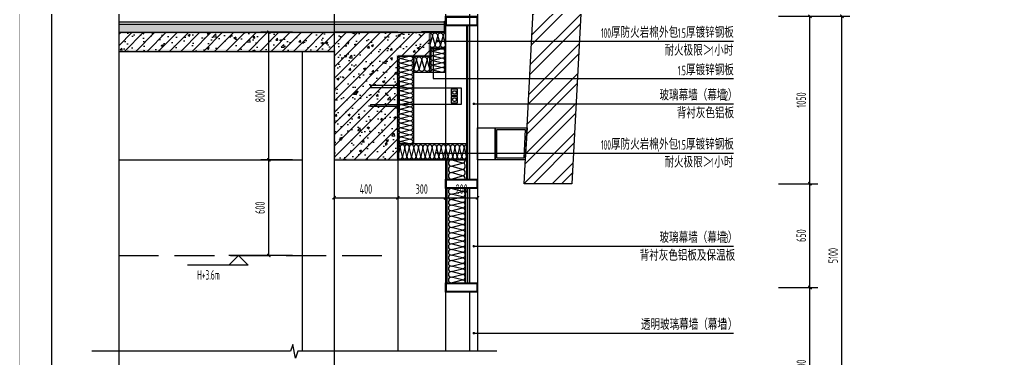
# Model space of a CAD drawing. Extents: x 76956 to 102217, y 21605 to 39570.
# Drawn here: x 90336 to 96511, y 29029 to 31158 of the extents above; entities that cross this region are included whole.
import ezdxf

# ---------------------------------------------------------------- set-up
doc = ezdxf.new("R2010")
doc.units = 0
doc.header["$LTSCALE"] = 1000
doc.header["$MEASUREMENT"] = 0
doc.linetypes.add('DASH', pattern=[0.35, 0.25, -0.1])
for name, color, linetype in [('01-标注_尺寸', 124, 'Continuous'), ('01-标注_标高', 200, 'Continuous'), ('01-标注_符号', 200, 'Continuous'), ('02-TEXT_标注', 130, 'Continuous'), ('05-填充_156', 156, 'Continuous'), ('05-填充_天正', 26, 'Continuous'), ('A-C_玻璃幕墙', 140, 'Continuous'), ('A-D_龙骨', 152, 'Continuous'), ('A-STR-面层', 191, 'Continuous'), ('A-SUR_保温', 222, 'Continuous'), ('A-SUR_吊顶', 40, 'Continuous'), ('A-SUR_看线', 231, 'Continuous'), ('A-SUR_面层', 191, 'Continuous'), ('A-TECH_结构', 21, 'Continuous'), ('A-金属背板', 30, 'Continuous'), ('A_AXIS-轴线', 36, 'Continuous'), ('A_STR-砼墙', 51, 'Continuous'), ('A_STR-砼柱', 51, 'Continuous'), ('PUB_WALL', 9, 'Continuous')]:
    doc.layers.add(name, color=color, linetype=linetype)
doc.layers.add('STE1_carbon steel', color=66, linetype='Continuous', lineweight=25)
doc.styles.add('_TCH_DIM', font='ros1.shx', dxfattribs={"width": 0.75, "bigfont": 'jd.shx'})
doc.styles.add('_TCH_DIM_T3', font='ros1.shx', dxfattribs={"width": 0.705882, "bigfont": 'jd.shx'})
doc.dimstyles.new('_TCH_ARCH&&20', dxfattribs={"dimtxt": 59.5, "dimasz": 20, "dimexe": 50, "dimexo": 60, "dimgap": 25.25, "dimtad": 1, "dimdec": 0, "dimzin": 0, "dimdsep": 46, "dimtxsty": '_TCH_DIM_T3', "dimblk": 'ARCHTICK', "dimcen": 0.09, "dimclrt": 7, "dimazin": 2, "dimtfac": 1, "dimtdec": 0, "dimtix": 1, "dimtmove": 2, "dimatfit": 3, "dimfxl": 0, "dimtolj": 1, "dimtzin": 0, "dimarcsym": 0})
pattern_1 = [(45, (0, 0), (-35.35534, 35.35534), []), (50, (0, 0), (143.45204, -12.55043), [15, -165]), (355, (0, 0), (-27.75027, 150.43843), [12, -132]), (100.4514, (11.95, -1.05), (115.70188, 137.8879), [12.74804, -140.22842]), (46.1842, (0, 40), (213.4482, -33.1038), [22.5, -247.5]), (96.6356, (17.79, 37.24), (186.93254, 194.82357), [19.12206, -210.3426]), (351.1842, (0, 40), (186.9324, 194.8237), [18, -198]), (21, (20, 30), (119.38141, -80.52378), [15, -165]), (326, (20, 30), (48.66307, 145.03), [12, -132]), (71.4514, (29.95, 23.29), (168.04453, 64.5061), [12.74804, -140.22842]), (37.5, (0, 0), (2.43197, 66.57877), [0, -130.4, 0, -134, 0, -132.5]), (7.5, (0, 0), (52.61391, 78.88234), [0, -76.4, 0, -127.4, 0, -50.5]), (327.5, (-44.6, 0), (106.764487, -4.510974), [0, -50, 0, -156, 0, -207]), (317.5, (-64.6, 0), (116.63723, 20.021), [0, -65, 0, -103.6, 0, -147])]

# ---------------------------------------------------------------- blocks, each defined once
blk = doc.blocks.new('$LinePat$岩棉板')
at = {"color": 0}
for p, q in [((0, -17), (12, -67)), ((12, -67), (24, -17))]:
    blk.add_line(p, q, dxfattribs=at)
for centre, start, end in [((12, -17), 0, 180), ((0, -67), 270, 0), ((24, -67), 180, 270)]:
    blk.add_arc(centre, 12, start, end, dxfattribs=at)
at = {"layer": 'Defpoints'}
blk.add_point((0, 0.1), dxfattribs=at)
at = {"layer": 'Defpoints', "color": 0}
blk.add_point((24, -84), dxfattribs=at)
blk = doc.blocks.new('*U17')
blk.add_lwpolyline([(0, 100), (550, 100), (550, 0), (0, 0)], close=True)
at = {"color": 8, "xscale": -1.206140349873991, "yscale": 1.188379012465143, "zscale": 1.188379012465143}
for p in [(28.9, 100), (57.9, 100), (86.8, 100), (115.8, 100), (144.7, 100), (173.7, 100), (202.6, 100), (231.6, 100), (260.5, 100), (289.5, 100), (318.4, 100), (347.4, 100), (376.3, 100), (405.3, 100), (434.2, 100), (463.2, 100), (492.1, 100), (521.1, 100), (550, 100)]:
    blk.add_blockref('$LinePat$岩棉板', p, dxfattribs=at)
blk = doc.blocks.new('*U47')
blk.add_lwpolyline([(0, 100), (100, 100), (100, 0), (0, 0)], close=True)
at = {"color": 8, "xscale": -1.388888887533818, "yscale": 1.188379012465143, "zscale": 1.188379012465143}
for p in [(33.3, 100), (66.7, 100), (100, 100)]:
    blk.add_blockref('$LinePat$岩棉板', p, dxfattribs=at)
blk = doc.blocks.new('图框-A1')
for points, const_width in [([(0, 0), (841, 0), (841, 594), (0, 594)], 0.05), ([(766, 584), (25, 584), (25, 10), (766, 10)], 0.5)]:
    blk.add_lwpolyline(points, close=True, dxfattribs=dict(const_width=const_width))
blk = doc.blocks.new('kyuhtr')
for points in [[(0, -30), (200, -30), (200, 30), (0, 30)], [(5, -25), (195, -25), (195, 25), (5, 25)]]:
    blk.add_lwpolyline(points, close=True)
blk = doc.blocks.new('*U16')
blk.add_lwpolyline([(0, 100), (430, 100), (430, 0), (0, 0)], close=True)
at = {"color": 8, "xscale": -1.194444442811337, "yscale": 1.188379012465143, "zscale": 1.188379012465143}
for p in [(28.7, 100), (57.3, 100), (86, 100), (114.7, 100), (143.3, 100), (172, 100), (200.7, 100), (229.3, 100), (258, 100), (286.7, 100), (315.3, 100), (344, 100), (372.7, 100), (401.3, 100), (430, 100)]:
    blk.add_blockref('$LinePat$岩棉板', p, dxfattribs=at)
blk = doc.blocks.new('ddd')
at = {"layer": 'STE1_carbon steel', "color": 225}
for p, q in [((172, 65.5), (172, 53.5)), ((172, -53.5), (172, -65.5))]:
    blk.add_line(p, q, dxfattribs=at)
for points in [[(-8, -100), (0, -100), (0, 100), (-8, 100)], [(-400, 50), (-8, 50), (-8, -50), (-400, -50)]]:
    blk.add_lwpolyline(points, close=True, dxfattribs=at)
at = {"layer": 'STE1_carbon steel', "color": 225, "elevation": 0}
for points in [[(0, 65.5), (172, 65.5)], [(172, 53.5), (0, 53.5)], [(172, -53.5), (0, -53.5)], [(0, -65.5), (172, -65.5)]]:
    blk.add_lwpolyline(points, dxfattribs=at)
for points in [[(-374.5, 42.5), (-334.5, 42.5), (-334.5, 2.5), (-374.5, 2.5)], [(-367, 22.5), (-360.7, 11.7), (-348.3, 11.7), (-342, 22.5), (-348.3, 33.3), (-360.7, 33.3)], [(-374.5, -2.5), (-334.5, -2.5), (-334.5, -42.5), (-374.5, -42.5)], [(-367, -22.5), (-360.7, -33.3), (-348.3, -33.3), (-342, -22.5), (-348.3, -11.7), (-360.7, -11.7)]]:
    blk.add_lwpolyline(points, close=True, dxfattribs=at)
blk = doc.blocks.new('*U57')
blk.add_lwpolyline([(0, 100), (146, 100), (146, 0), (0, 0)], close=True)
at = {"color": 8, "xscale": -1.216666665655082, "yscale": 1.188379012465143, "zscale": 1.188379012465143}
for p in [(29.2, 100), (58.4, 100), (87.6, 100), (116.8, 100), (146, 100)]:
    blk.add_blockref('$LinePat$岩棉板', p, dxfattribs=at)
blk = doc.blocks.new('*U56')
blk.add_lwpolyline([(0, 100), (100, 100), (100, 0), (0, 0)], close=True)
at = {"color": 8, "xscale": -1.388888887847698, "yscale": 1.188379012465143, "zscale": 1.188379012465143}
for p in [(33.3, 100), (66.7, 100), (100, 100)]:
    blk.add_blockref('$LinePat$岩棉板', p, dxfattribs=at)
blk = doc.blocks.new('_ArchTick')
at = {"color": 0, "linetype": 'ByBlock', "const_width": 0.4}
blk.add_lwpolyline([(-0.5, -0.5), (0.5, 0.5)], dxfattribs=at)
blk = doc.blocks.new('*D111')
at = {"layer": '01-标注_尺寸', "color": 0, "lineweight": -2, "transparency": 16777216}
for p, q in [((92047.3, 30279.5), (91848.4, 30279.5)), ((91898.4, 29679.5), (91898.4, 30279.5)), ((92047.3, 29679.5), (91848.4, 29679.5))]:
    blk.add_line(p, q, dxfattribs=at)
at = {"layer": 'Defpoints', "color": 0, "transparency": 16777216}
for p in [(91898.4, 30279.5), (92107.3, 30279.5), (92107.3, 29679.5)]:
    blk.add_point(p, dxfattribs=at)
at = {"layer": '01-标注_尺寸', "color": 0, "lineweight": -2, "transparency": 16777216, "xscale": 20, "yscale": 20, "zscale": 20}
for p, rotation in [((91898.4, 30279.5), 90), ((91898.4, 29679.5), 270)]:
    blk.add_blockref('_ArchTick', p, dxfattribs=dict(at, rotation=rotation))
at = {"layer": '01-标注_尺寸', "color": 7, "transparency": 16777216, "insert": (91843.4, 29979.5), "char_height": 59.5, "attachment_point": 5, "rotation": 90, "style": '_TCH_DIM_T3'}
blk.add_mtext('\\A1;600', dxfattribs=at)
blk = doc.blocks.new('*D112')
at = {"layer": '01-标注_尺寸', "color": 0, "lineweight": -2, "transparency": 16777216}
for p, q in [((92047.3, 31079.5), (91848.4, 31079.5)), ((91898.4, 30279.5), (91898.4, 31079.5)), ((92047.3, 30279.5), (91848.4, 30279.5))]:
    blk.add_line(p, q, dxfattribs=at)
at = {"layer": 'Defpoints', "color": 0, "transparency": 16777216}
for p in [(91898.4, 31079.5), (92107.3, 31079.5), (92107.3, 30279.5)]:
    blk.add_point(p, dxfattribs=at)
at = {"layer": '01-标注_尺寸', "color": 0, "lineweight": -2, "transparency": 16777216, "xscale": 20, "yscale": 20, "zscale": 20}
for p, rotation in [((91898.4, 31079.5), 90), ((91898.4, 30279.5), 270)]:
    blk.add_blockref('_ArchTick', p, dxfattribs=dict(at, rotation=rotation))
at = {"layer": '01-标注_尺寸', "color": 7, "transparency": 16777216, "insert": (91843.4, 30679.5), "char_height": 59.5, "attachment_point": 5, "rotation": 90, "style": '_TCH_DIM_T3'}
blk.add_mtext('\\A1;800', dxfattribs=at)
blk = doc.blocks.new('*D115')
at = {"layer": '01-标注_尺寸', "color": 0, "lineweight": -2, "transparency": 16777216}
for p, q in [((95222.3, 31179.5), (95542.2, 31179.5)), ((95492.2, 28179.5), (95492.2, 31179.5)), ((95222.3, 28179.5), (95542.2, 28179.5))]:
    blk.add_line(p, q, dxfattribs=at)
at = {"layer": 'Defpoints', "color": 0, "transparency": 16777216}
for p in [(95162.3, 31179.5), (95492.2, 31179.5), (95162.3, 28179.5)]:
    blk.add_point(p, dxfattribs=at)
at = {"layer": '01-标注_尺寸', "color": 0, "lineweight": -2, "transparency": 16777216, "xscale": 20, "yscale": 20, "zscale": 20}
for p, rotation in [((95492.2, 31179.5), 90), ((95492.2, 28179.5), 270)]:
    blk.add_blockref('_ArchTick', p, dxfattribs=dict(at, rotation=rotation))
at = {"layer": '01-标注_尺寸', "color": 7, "transparency": 16777216, "insert": (95437.2, 29679.5), "char_height": 59.5, "attachment_point": 5, "rotation": 90, "style": '_TCH_DIM_T3'}
blk.add_mtext('\\A1;5100', dxfattribs=at)
blk = doc.blocks.new('*D120')
at = {"layer": '01-标注_尺寸', "color": 0, "lineweight": -2, "transparency": 16777216}
for p, q in [((95094.3, 29479.5), (95342.2, 29479.5)), ((95292.2, 28479.5), (95292.2, 29479.5)), ((95094.3, 28479.5), (95342.2, 28479.5))]:
    blk.add_line(p, q, dxfattribs=at)
at = {"layer": 'Defpoints', "color": 0, "transparency": 16777216}
for p in [(95034.3, 29479.5), (95292.2, 29479.5), (95034.3, 28479.5)]:
    blk.add_point(p, dxfattribs=at)
at = {"layer": '01-标注_尺寸', "color": 0, "lineweight": -2, "transparency": 16777216, "xscale": 20, "yscale": 20, "zscale": 20}
for p, rotation in [((95292.2, 29479.5), 90), ((95292.2, 28479.5), 270)]:
    blk.add_blockref('_ArchTick', p, dxfattribs=dict(at, rotation=rotation))
at = {"layer": '01-标注_尺寸', "color": 7, "transparency": 16777216, "insert": (95237.2, 28979.5), "char_height": 59.5, "attachment_point": 5, "rotation": 90, "style": '_TCH_DIM_T3'}
blk.add_mtext('\\A1;3100', dxfattribs=at)
blk = doc.blocks.new('*D121')
at = {"layer": '01-标注_尺寸', "color": 0, "lineweight": -2, "transparency": 16777216}
for p, q in [((95094.3, 30129.5), (95342.2, 30129.5)), ((95292.2, 29479.5), (95292.2, 30129.5)), ((95094.3, 29479.5), (95342.2, 29479.5))]:
    blk.add_line(p, q, dxfattribs=at)
at = {"layer": 'Defpoints', "color": 0, "transparency": 16777216}
for p in [(95034.3, 30129.5), (95292.2, 30129.5), (95034.3, 29479.5)]:
    blk.add_point(p, dxfattribs=at)
at = {"layer": '01-标注_尺寸', "color": 0, "lineweight": -2, "transparency": 16777216, "xscale": 20, "yscale": 20, "zscale": 20}
for p, rotation in [((95292.2, 30129.5), 90), ((95292.2, 29479.5), 270)]:
    blk.add_blockref('_ArchTick', p, dxfattribs=dict(at, rotation=rotation))
at = {"layer": '01-标注_尺寸', "color": 7, "transparency": 16777216, "insert": (95237.2, 29804.5), "char_height": 59.5, "attachment_point": 5, "rotation": 90, "style": '_TCH_DIM_T3'}
blk.add_mtext('\\A1;650', dxfattribs=at)
blk = doc.blocks.new('*D122')
at = {"layer": '01-标注_尺寸', "color": 0, "lineweight": -2, "transparency": 16777216}
for p, q in [((95094.3, 31179.5), (95342.2, 31179.5)), ((95292.2, 30129.5), (95292.2, 31179.5)), ((95094.3, 30129.5), (95342.2, 30129.5))]:
    blk.add_line(p, q, dxfattribs=at)
at = {"layer": 'Defpoints', "color": 0, "transparency": 16777216}
for p in [(95034.3, 31179.5), (95292.2, 31179.5), (95034.3, 30129.5)]:
    blk.add_point(p, dxfattribs=at)
at = {"layer": '01-标注_尺寸', "color": 0, "lineweight": -2, "transparency": 16777216, "xscale": 20, "yscale": 20, "zscale": 20}
for p, rotation in [((95292.2, 31179.5), 90), ((95292.2, 30129.5), 270)]:
    blk.add_blockref('_ArchTick', p, dxfattribs=dict(at, rotation=rotation))
at = {"layer": '01-标注_尺寸', "color": 7, "transparency": 16777216, "insert": (95237.2, 30654.5), "char_height": 59.5, "attachment_point": 5, "rotation": 90, "style": '_TCH_DIM_T3'}
blk.add_mtext('\\A1;1050', dxfattribs=at)
blk = doc.blocks.new('*D134')
at = {"layer": '01-标注_尺寸', "color": 0, "lineweight": -2, "transparency": 16777216}
for p, q in [((92307.3, 30219.5), (92307.3, 29991.5)), ((92707.3, 30219.5), (92707.3, 29991.5)), ((92307.3, 30041.5), (92707.3, 30041.5))]:
    blk.add_line(p, q, dxfattribs=at)
at = {"layer": 'Defpoints', "color": 0, "transparency": 16777216}
for p in [(92307.3, 30279.5), (92707.3, 30279.5), (92707.3, 30041.5)]:
    blk.add_point(p, dxfattribs=at)
at = {"layer": '01-标注_尺寸', "color": 0, "lineweight": -2, "transparency": 16777216, "xscale": 20, "yscale": 20, "zscale": 20, "rotation": 180}
blk.add_blockref('_ArchTick', (92307.3, 30041.5), dxfattribs=at)
at = {"layer": '01-标注_尺寸', "color": 0, "lineweight": -2, "transparency": 16777216, "xscale": 20, "yscale": 20, "zscale": 20}
blk.add_blockref('_ArchTick', (92707.3, 30041.5), dxfattribs=at)
at = {"layer": '01-标注_尺寸', "color": 7, "transparency": 16777216, "insert": (92507.3, 30096.5), "char_height": 59.5, "attachment_point": 5, "style": '_TCH_DIM_T3'}
blk.add_mtext('\\A1;400', dxfattribs=at)
blk = doc.blocks.new('*D135')
at = {"layer": '01-标注_尺寸', "color": 0, "lineweight": -2, "transparency": 16777216}
for p, q in [((92707.3, 30219.5), (92707.3, 29991.5)), ((93007.3, 30219.5), (93007.3, 29991.5)), ((92707.3, 30041.5), (93007.3, 30041.5))]:
    blk.add_line(p, q, dxfattribs=at)
at = {"layer": 'Defpoints', "color": 0, "transparency": 16777216}
for p in [(92707.3, 30279.5), (93007.3, 30279.5), (93007.3, 30041.5)]:
    blk.add_point(p, dxfattribs=at)
at = {"layer": '01-标注_尺寸', "color": 0, "lineweight": -2, "transparency": 16777216, "xscale": 20, "yscale": 20, "zscale": 20, "rotation": 180}
blk.add_blockref('_ArchTick', (92707.3, 30041.5), dxfattribs=at)
at = {"layer": '01-标注_尺寸', "color": 0, "lineweight": -2, "transparency": 16777216, "xscale": 20, "yscale": 20, "zscale": 20}
blk.add_blockref('_ArchTick', (93007.3, 30041.5), dxfattribs=at)
at = {"layer": '01-标注_尺寸', "color": 7, "transparency": 16777216, "insert": (92857.3, 30096.5), "char_height": 59.5, "attachment_point": 5, "style": '_TCH_DIM_T3'}
blk.add_mtext('\\A1;300', dxfattribs=at)
blk = doc.blocks.new('*D136')
at = {"layer": '01-标注_尺寸', "color": 0, "lineweight": -2, "transparency": 16777216}
for p, q in [((93007.3, 30219.5), (93007.3, 29991.5)), ((93207.3, 30219.5), (93207.3, 29991.5)), ((93007.3, 30041.5), (93207.3, 30041.5))]:
    blk.add_line(p, q, dxfattribs=at)
at = {"layer": 'Defpoints', "color": 0, "transparency": 16777216}
for p in [(93007.3, 30279.5), (93207.3, 30279.5), (93207.3, 30041.5)]:
    blk.add_point(p, dxfattribs=at)
at = {"layer": '01-标注_尺寸', "color": 0, "lineweight": -2, "transparency": 16777216, "xscale": 20, "yscale": 20, "zscale": 20, "rotation": 180}
blk.add_blockref('_ArchTick', (93007.3, 30041.5), dxfattribs=at)
at = {"layer": '01-标注_尺寸', "color": 0, "lineweight": -2, "transparency": 16777216, "xscale": 20, "yscale": 20, "zscale": 20}
blk.add_blockref('_ArchTick', (93207.3, 30041.5), dxfattribs=at)
at = {"layer": '01-标注_尺寸', "color": 7, "transparency": 16777216, "insert": (93107.3, 30096.5), "char_height": 59.5, "attachment_point": 5, "style": '_TCH_DIM_T3'}
blk.add_mtext('\\A1;200', dxfattribs=at)

msp = doc.modelspace()

# ---------------------------------------------------------------- hatches: boundary and pattern name
at = {"layer": '05-填充_156'}
h = msp.add_hatch(dxfattribs=at)
h.set_pattern_fill('金属', color=256, scale=50)
h.set_pattern_definition([(45, (-8957.12, -4797.13), (-88.38835, 88.38835), []), (45, (-8898.19, -4797.13), (-88.38835, 88.38835), [])])
h.paths.add_polyline_path([(93617, 32379.5), (93917.4, 32379.5), (93799.5, 30129.5), (93499.1, 30129.5)])
at = {"layer": '05-填充_天正'}
h = msp.add_hatch(dxfattribs=at)
h.set_pattern_fill('AR-CONC', color=256, scale=20, style=0)
h.set_pattern_definition([(50, (0, 0), (36.436934, -3.187817), [3.81, -41.91]), (355, (0, 0), (-7.048565, 38.211329), [3.048, -33.528]), (100.451, (3.036, -0.266), (29.3885, 35.023338), [3.238, -35.618]), (46.1842, (0, 10.16), (54.215808, -8.408466), [5.715, -62.865]), (96.6356, (4.52, 9.46), (47.480847, 49.48511), [4.857, -53.427]), (351.184, (0, 10.16), (47.48092, 49.485024), [4.572, -50.292]), (21, (5.08, 7.62), (30.322976, -20.453104), [3.81, -41.91]), (326, (5.08, 7.62), (12.360406, 36.837593), [3.048, -33.528]), (71.4514, (7.607, 5.916), (42.683298, 16.384572), [3.238, -35.618]), (37.5, (0, 0), (0.6177207, 16.9110078), [0, -33.1216, 0, -34.036, 0, -33.655]), (7.5, (0, 0), (13.3639325, 20.036115), [0, -19.4056, 0, -32.3596, 0, -12.827]), (327.5, (-11.328, 0), (27.118119, -1.1457488), [0, -12.7, 0, -39.624, 0, -52.578]), (317.5, (-16.408, 0), (29.625836, 5.085298), [0, -16.51, 0, -26.3144, 0, -37.338])])
h.paths.add_polyline_path([(90957.3, 31129.5), (90957.3, 31079.5), (93007.3, 31079.5), (93007.3, 31129.5)])
h = msp.add_hatch(dxfattribs=at)
h.set_pattern_fill('钢筋混凝土', color=256, scale=20, style=0)
h.set_pattern_definition(pattern_1)
h.paths.add_polyline_path([(92307.3, 30959.5), (92307.3, 31079.5), (90957.3, 31079.5), (90957.3, 30959.5)])
h = msp.add_hatch(dxfattribs=at)
h.set_pattern_fill('钢筋混凝土', color=256, scale=20, style=0)
h.set_pattern_definition(pattern_1)
h.paths.add_polyline_path([(92707.3, 30279.5), (92707.3, 31079.5), (92307.3, 31079.5), (92307.3, 30279.5)])
h = msp.add_hatch(dxfattribs=at)
h.set_pattern_fill('钢筋混凝土', color=256, scale=20, style=0)
h.set_pattern_definition(pattern_1)
h.paths.add_polyline_path([(92707.3, 31079.5), (92707.3, 30929.5), (92907.3, 30929.5), (92907.3, 31079.5)])
at = {"layer": 'A_STR-砼柱'}
for points in [[(92307.3, 31069.5), (92707.3, 31069.5), (92707.3, 31079.5), (92307.3, 31079.5)], [(92707.3, 30939.5), (92697.3, 30939.5), (92697.3, 30289.5), (92317.3, 30289.5), (92317.3, 30969.5), (92307.3, 30969.5), (92307.3, 30279.5), (92707.3, 30279.5)]]:
    msp.add_hatch(color=256, dxfattribs=at).paths.add_polyline_path(points)
at = {"layer": 'PUB_WALL'}
for points in [[(90957.3, 31129.5), (93007.3, 31129.5), (93007.3, 31119.5), (90957.3, 31119.5)], [(90957.3, 31079.5), (93007.3, 31079.5), (93007.3, 31089.5), (90957.3, 31089.5)], [(92307.3, 31069.5), (92307.3, 31079.5), (90957.3, 31079.5), (90957.3, 31069.5)], [(92707.3, 31079.5), (92707.3, 31069.5), (92907.3, 31069.5), (92907.3, 31079.5)], [(92907.3, 31079.5), (92897.3, 31079.5), (92897.3, 30929.5), (92907.3, 30929.5)], [(92307.3, 30959.5), (92307.3, 30969.5), (90957.3, 30969.5), (90957.3, 30959.5)], [(92707.3, 30939.5), (92707.3, 30929.5), (92907.3, 30929.5), (92907.3, 30939.5)]]:
    msp.add_hatch(color=256, dxfattribs=at).paths.add_polyline_path(points)

# ---------------------------------------------------------------- linework, layer by layer
at = {"layer": '01-标注_标高'}
for p, q in [((91708.4, 29679.5), (91648.4, 29619.5)), ((91848.4, 29679.5), (91648.4, 29679.5)), ((91708.4, 29679.5), (91768.4, 29619.5)), ((91768.4, 29619.5), (91388.4, 29619.5))]:
    msp.add_line(p, q, dxfattribs=at)
at = {"layer": '01-标注_符号'}
for p, q in [((92956.5, 31023.5), (94424, 31023.5)), ((94424, 31023.5), (94813.3, 31023.5)), ((92928.3, 30979.5), (92928.3, 30788.5)), ((92928.3, 30788.5), (94813.3, 30788.5)), ((93183.8, 30630.5), (93557.3, 30630.5)), ((93557.3, 30630.5), (94813.3, 30630.5)), ((92956.5, 30322.5), (94424, 30322.5)), ((94424, 30322.5), (94813.3, 30322.5)), ((93183.8, 29738), (93557.3, 29738)), ((93557.3, 29738), (94813.3, 29738)), ((93183.8, 29193), (93557.3, 29193)), ((93557.3, 29193), (94813.3, 29193))]:
    msp.add_line(p, q, dxfattribs=at)
for points in [[(90957.3, 38899.5), (90957.3, 31902), (90999.3, 31886.7), (90915.3, 31871.9), (90957.3, 31857), (90957.3, 24859.5)], [(93327.3, 29079.5), (92079.8, 29079.5), (92064.6, 29037.5), (92049.7, 29121.5), (92034.8, 29079.5), (90787.3, 29079.5)]]:
    msp.add_lwpolyline(points, dxfattribs=at)
at = {"layer": '01-标注_符号', "const_width": 8}
for points in [[(92952.5, 31023.5, 1), (92960.5, 31023.5, 1)], [(92928.3, 30983.5, 1), (92928.3, 30975.5, 1)], [(93179.8, 30630.5, 1), (93187.8, 30630.5, 1)], [(92952.5, 30322.5, 1), (92960.5, 30322.5, 1)], [(93179.8, 29738, 1), (93187.8, 29738, 1)], [(93179.8, 29193, 1), (93187.8, 29193, 1)]]:
    msp.add_lwpolyline(points, format="xyb", close=True, dxfattribs=at)
at = {"layer": 'A-C_玻璃幕墙'}
for points in [[(93007.3, 32379.5), (93007.3, 29079.5)], [(93157.3, 31449.5), (93157.3, 30159.5)], [(93207.3, 31449.5), (93207.3, 30159.5)], [(93157.3, 30099.5), (93157.3, 29509.5)], [(93207.3, 30099.5), (93207.3, 29509.5)], [(93007.3, 29449.5), (93007.3, 29079.5)], [(93157.3, 29449.5), (93157.3, 29079.5)], [(93207.3, 29449.5), (93207.3, 29079.5)]]:
    msp.add_lwpolyline(points, dxfattribs=at)
at = {"layer": 'A-STR-面层'}
msp.add_lwpolyline([(90957.3, 31144.5), (93007.3, 31144.5)], dxfattribs=at)
at = {"layer": 'A-SUR_保温'}
for points in [[(92857.3, 31083.5), (92999.3, 31083.5), (92999.3, 31149.5), (93003.3, 31149.5), (93003.3, 31079.5), (93003.3, 31079.5), (92857.3, 31079.5)], [(93207.3, 30479.5), (93317.8, 30479.5), (93317.8, 30279.5), (93207.3, 30279.5)], [(93317.8, 30479.5), (93517.4, 30479.5), (93506.9, 30279.5), (93317.8, 30279.5)], [(93327.8, 30469.5), (93506.9, 30469.5), (93497.4, 30289.5), (93327.8, 30289.5)], [(92711.3, 30429.5), (92711.3, 30283.5), (93137.3, 30283.5), (93137.3, 30279.5), (92707.3, 30279.5), (92707.3, 30429.5)]]:
    msp.add_lwpolyline(points, close=True, dxfattribs=at)
msp.add_lwpolyline([(93007.3, 31149.5), (93003.3, 31149.5), (93003.3, 30979.5), (92907.3, 30979.5), (92907.3, 30929.5), (92911.3, 30929.5), (92911.3, 30975.5), (93007.3, 30975.5), (93007.3, 31149.5)], dxfattribs=at)
at = {"layer": 'A-SUR_吊顶', "linetype": 'DASH'}
msp.add_lwpolyline([(90957.3, 29679.5), (92707.3, 29679.5)], dxfattribs=at)
at = {"layer": 'A-SUR_看线', "color": 8}
msp.add_lwpolyline([(93617, 32379.5), (93917.4, 32379.5), (93799.5, 30129.5), (93499.1, 30129.5)], close=True, dxfattribs=at)
at = {"layer": 'A-SUR_面层'}
for p, q in [((90957.3, 31129.5), (93007.3, 31129.5)), ((90957.3, 31079.5), (93007.3, 31079.5))]:
    msp.add_line(p, q, dxfattribs=at)
at = {"layer": 'A-TECH_结构'}
for points in [[(92107.3, 30959.5), (92107.3, 29079.5)], [(90957.3, 30279.5), (92107.3, 30279.5)], [(92707.3, 30279.5), (92707.3, 29079.5)]]:
    msp.add_lwpolyline(points, dxfattribs=at)
at = {"layer": 'A-金属背板'}
for points in [[(93147.3, 31119.5), (93137.3, 31119.5), (93137.3, 30159.5), (93147.3, 30159.5)], [(93017.3, 30279.5), (93007.3, 30279.5), (93007.3, 30159.5), (93017.3, 30159.5)], [(93017.3, 30099.5), (93007.3, 30099.5), (93007.3, 29509.5), (93017.3, 29509.5)], [(93147.3, 30099.5), (93132.3, 30099.5), (93132.3, 29509.5), (93147.3, 29509.5)]]:
    msp.add_lwpolyline(points, close=True, dxfattribs=at)
at = {"layer": 'A_AXIS-轴线'}
msp.add_lwpolyline([(92307.3, 38429.5), (92307.3, 24996.9)], dxfattribs=at)
at = {"layer": 'A_STR-砼墙'}
for p, q in [((90957.3, 31079.5), (92307.3, 31079.5)), ((92707.3, 31079.5), (92907.3, 31079.5)), ((92907.3, 31079.5), (92907.3, 30929.5)), ((90957.3, 30959.5), (92307.3, 30959.5)), ((92707.3, 30929.5), (92907.3, 30929.5))]:
    msp.add_line(p, q, dxfattribs=at)
at = {"layer": 'A_STR-砼柱'}
for p, q in [((92707.3, 31079.5), (92307.3, 31079.5)), ((92307.3, 30959.5), (92307.3, 30279.5)), ((92707.3, 30279.5), (92707.3, 30929.5)), ((92307.3, 30279.5), (92707.3, 30279.5))]:
    msp.add_line(p, q, dxfattribs=at)

# ---------------------------------------------------------------- block references
at = {"xscale": 20, "yscale": 20, "zscale": 20, "rotation": 270}
msp.add_blockref('图框-A1', (90336.3, 39569.4), dxfattribs=at)
at = {"xscale": -1}
msp.add_blockref('ddd', (92707.3, 30679.5), dxfattribs=at)
at = {"color": 8, "yscale": 1.426054814958172, "zscale": 1.426054814958172}
for p, xscale, rotation in [((93017.3, 30239.5), 1.666666665278384, 90), ((93017.3, 30199.5), 1.666666665278384, 90), ((93017.3, 30159.5), 1.666666665278384, 90), ((93017.3, 30064.8), 1.446078430168197, 89.99999999998587), ((93017.3, 30030.1), 1.446078430168197, 89.99999999998587), ((93017.3, 29995.4), 1.446078430168197, 89.99999999998587), ((93017.3, 29960.6), 1.446078430168197, 89.99999999998587), ((93017.3, 29925.9), 1.446078430168197, 89.99999999998587), ((93017.3, 29891.2), 1.446078430168197, 89.99999999998587), ((93017.3, 29856.5), 1.446078430168197, 89.99999999998587), ((93017.3, 29821.8), 1.446078430168197, 89.99999999998587), ((93017.3, 29787.1), 1.446078430168197, 89.99999999998587), ((93017.3, 29752.4), 1.446078430168197, 89.99999999998587), ((93017.3, 29717.7), 1.446078430168197, 89.99999999998587), ((93017.3, 29683), 1.446078430168197, 89.99999999998587), ((93017.3, 29648.3), 1.446078430168197, 89.99999999998587), ((93017.3, 29613.6), 1.446078430168197, 89.99999999998587), ((93017.3, 29578.9), 1.446078430168197, 89.99999999998587), ((93017.3, 29544.2), 1.446078430168197, 89.99999999998587), ((93017.3, 29509.5), 1.446078430168197, 89.99999999998587)]:
    msp.add_blockref('$LinePat$岩棉板', p, dxfattribs=dict(at, xscale=xscale, rotation=rotation))
at = {"layer": 'A-D_龙骨', "xscale": -1}
for p in [(93207.3, 31149.5), (93207.3, 30129.5), (93207.3, 29479.5)]:
    msp.add_blockref('kyuhtr', p, dxfattribs=at)
at = {"layer": 'A-SUR_保温', "xscale": -1}
for name, p, rotation in [('*U56', (92907.3, 31079.5), 180), ('*U57', (92907.3, 30829.5), 270), ('*U17', (92707.3, 30379.5), 270), ('*U47', (92807.3, 30929.5), 180), ('*U16', (92707.3, 30379.5), 180)]:
    msp.add_blockref(name, p, dxfattribs=dict(at, rotation=rotation))

# ---------------------------------------------------------------- texts
at = {"layer": '02-TEXT_标注', "style": '_TCH_DIM'}
for s, height, width, p in [('100', 59.5, 0.529412, (93981.4, 31044.5)), ('厚防火岩棉', 69.46, 0.75, (94044.4, 31044.5)), ('外包', 69.46, 0.75, (94345.9, 31044.5)), ('1.5', 59.5, 0.529412, (94462.3, 31044.5)), ('厚镀锌钢板', 69.46, 0.75, (94514.8, 31044.5)), (',', 59.5, 0.529412, (94335.4, 31044.5)), ('耐火极限＞', 69.46, 0.75, (94379.4, 30932.5)), ('小时', 69.46, 0.75, (94691.4, 30932.5)), ('1', 59.5, 0.529412, (94670.4, 30932.5)), ('厚镀锌钢板', 69.46, 0.75, (94514.8, 30809.5)), ('1.5', 59.5, 0.529412, (94462.3, 30809.5)), ('玻璃幕墙（幕墙', 69.46, 0.75, (94348.5, 30651.5)), ('2', 59.5, 0.529412, (94755.9, 30651.5)), ('）', 69.5, 0.75, (94776.9, 30651.5)), ('背衬灰色铝板', 69.46, 0.75, (94456.6, 30539.5)), ('100', 59.5, 0.529412, (93981.4, 30343.5)), ('厚防火岩棉', 69.46, 0.75, (94044.4, 30343.5)), ('外包', 69.46, 0.75, (94345.9, 30343.5)), ('1.5', 59.5, 0.529412, (94462.3, 30343.5)), ('厚镀锌钢板', 69.46, 0.75, (94514.8, 30343.5)), (',', 59.5, 0.529412, (94335.4, 30343.5)), ('耐火极限＞', 69.46, 0.75, (94379.4, 30231.5)), ('1', 59.5, 0.529412, (94670.4, 30231.5)), ('小时', 69.46, 0.75, (94691.4, 30231.5)), ('玻璃幕墙（幕墙', 69.46, 0.75, (94348.5, 29759)), ('）', 69.5, 0.75, (94776.9, 29759)), ('3', 59.5, 0.529412, (94755.9, 29759)), ('背衬灰色铝板及保温板', 69.46, 0.75, (94223.8, 29647)), ('H+3.6m', 59.5, 0.529412, (91449.4, 29528.5)), ('透明玻璃幕墙（幕墙', 69.46, 0.75, (94232.1, 29214)), ('1', 59.5, 0.529412, (94755.9, 29214)), ('）', 69.5, 0.75, (94776.9, 29214))]:
    msp.add_text(s, height=height, dxfattribs=dict(at, width=width)).set_placement(p)

# ---------------------------------------------------------------- dimensions: what is measured, and where the dimension line sits
at = {"layer": '01-标注_尺寸'}
for p1, p2, distance, picture, middle in [((95034.3, 30129.5), (95034.3, 31179.5), -257.9, '*D122', (95237.2, 30654.5)), ((92107.3, 30279.5), (92107.3, 31079.5), 208.9, '*D112', (91843.4, 30679.5)), ((92107.3, 29679.5), (92107.3, 30279.5), 208.9, '*D111', (91843.4, 29979.5)), ((92307.3, 30279.5), (92707.3, 30279.5), -238, '*D134', (92507.3, 30096.5)), ((92707.3, 30279.5), (93007.3, 30279.5), -238, '*D135', (92857.3, 30096.5)), ((93007.3, 30279.5), (93207.3, 30279.5), -238, '*D136', (93107.3, 30096.5)), ((95034.3, 29479.5), (95034.3, 30129.5), -257.9, '*D121', (95237.2, 29804.5))]:
    dim = msp.add_aligned_dim(p1=p1, p2=p2, distance=distance, dimstyle='_TCH_ARCH&&20', dxfattribs=at)
    dim.commit()
    dim.dimension.update_dxf_attribs({"geometry": picture, "text_midpoint": middle})
for p1, p2, distance, text, picture, middle in [((95162.3, 28179.5), (95162.3, 31179.5), -329.8, '5100', '*D115', (95437.2, 29679.5)), ((95034.3, 28479.5), (95034.3, 29479.5), -257.9, '3100', '*D120', (95237.2, 28979.5))]:
    dim = msp.add_aligned_dim(p1=p1, p2=p2, distance=distance, text=text, dimstyle='_TCH_ARCH&&20', dxfattribs=at)
    dim.commit()
    dim.dimension.update_dxf_attribs({"geometry": picture, "text_midpoint": middle})

doc.saveas('drawing.dxf')
